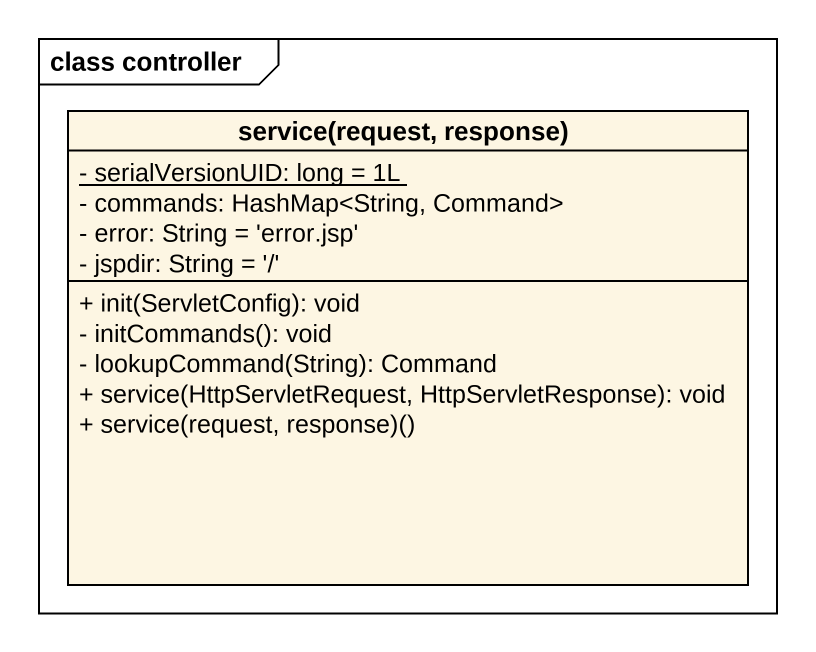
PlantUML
@startuml
mainframe class controller
hide circle
hide empty members
skinparam classAttributeIconSize 0
class "service(request, response)" as service_request_response {
  {static} - serialVersionUID: long = 1L
  - commands: HashMap<String, Command>
  - error: String = 'error.jsp'
  - jspdir: String = '/'
  + init(ServletConfig): void
  - initCommands(): void
  - lookupCommand(String): Command
  + service(HttpServletRequest, HttpServletResponse): void
  + service(request, response)()
}
@enduml
